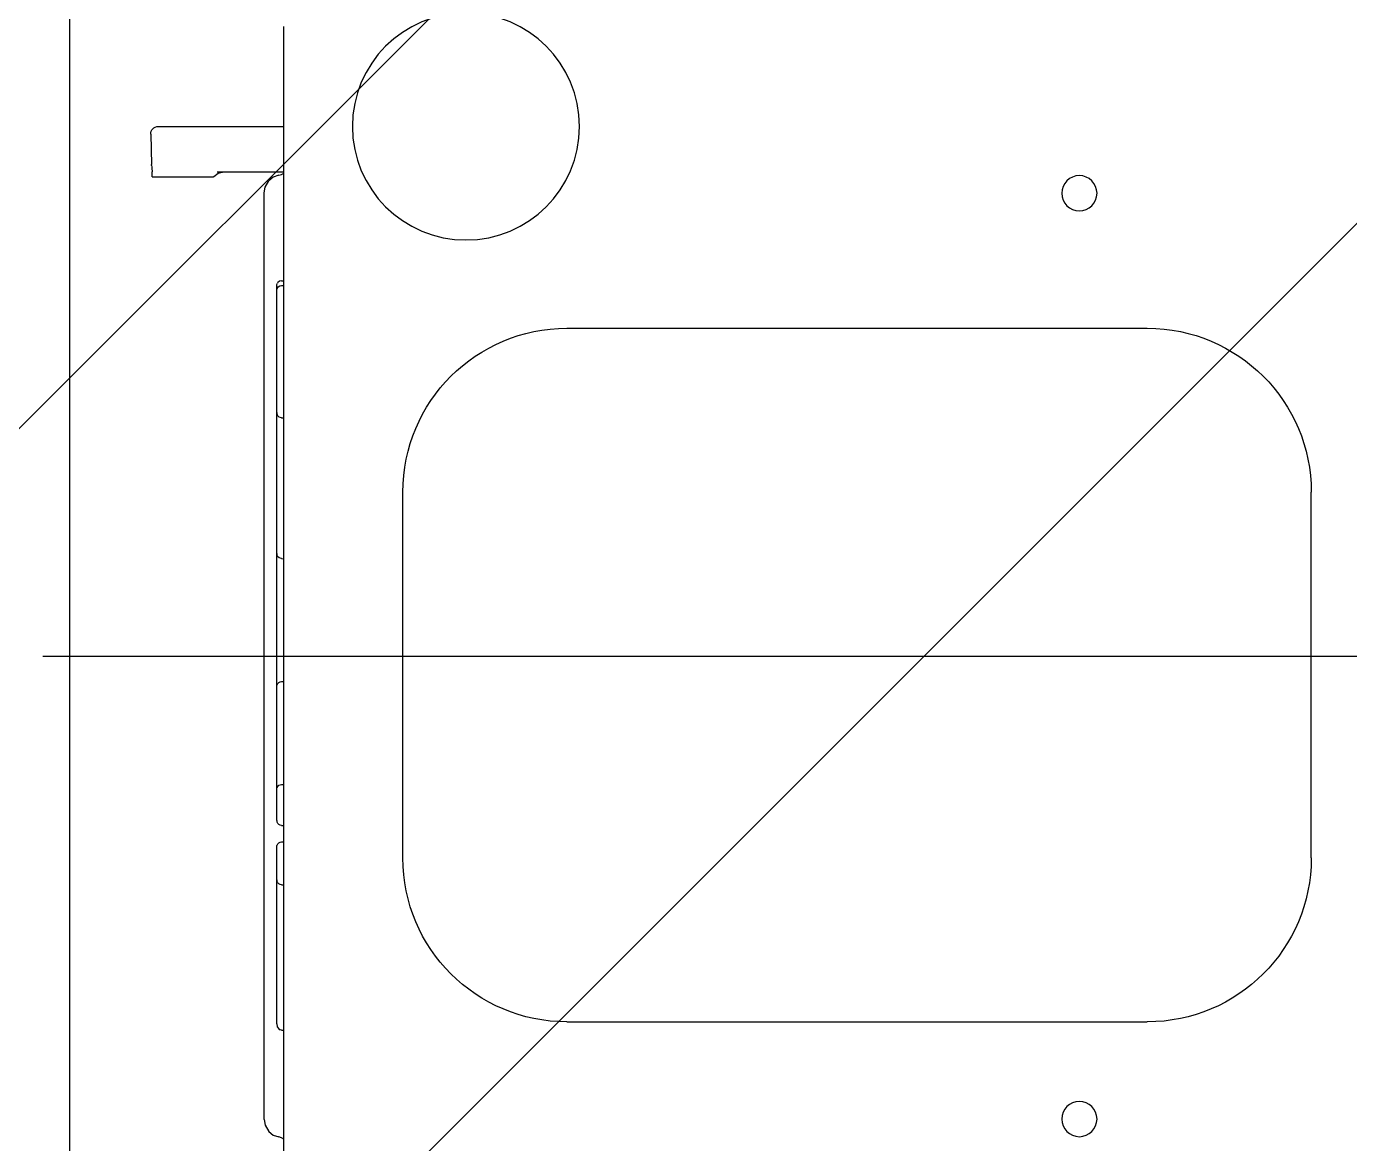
# Model space of a CAD drawing. Header units: millimetres. Extents: x 1084702 to 1166801, y 36632 to 124519.
# Drawn here: x 1102164 to 1102688, y 45350 to 45793 of the extents above; entities that cross this region are included whole.
import ezdxf

# ---------------------------------------------------------------- set-up
doc = ezdxf.new("R2010")
doc.units = ezdxf.units.MM
doc.header["$LTSCALE"] = 250
doc.linetypes.add('CENTER', pattern=[3, 2.5, -0.25, 0, -0.25])
doc.layers.get('0').update_dxf_attribs({"color": 255})
doc.layers.add('%posline', color=240, linetype='Continuous')
doc.layers.add('%symbol', color=1, linetype='Continuous')
doc.styles.add('ROMANS', font='ROMANS.shx', dxfattribs={"height": 100})
doc.dimstyles.new('dott', dxfattribs={"dimscale": 100, "dimtxt": 150, "dimasz": 0.01, "dimexe": 0.5, "dimexo": 1, "dimgap": 1, "dimtad": 1, "dimdsep": 46, "dimtxsty": 'ROMANS', "dimcen": 1.5, "dimclrd": 1, "dimclre": 1, "dimclrt": 2, "dimazin": 2, "dimtfac": 1, "dimtmove": 2, "dimatfit": 3, "dimldrblk": 'DOT', "dimfxl": 1, "dimtvp": 100, "dimtolj": 1, "dimarcsym": 0})

# ---------------------------------------------------------------- blocks, each defined once
blk = doc.blocks.new('_Dot')
at = {"color": 0, "linetype": 'ByBlock', "lineweight": -2}
blk.add_line((-0.5, 0), (-1, 0), dxfattribs=at)
at = {"color": 0, "linetype": 'ByBlock', "const_width": 0.5}
blk.add_lwpolyline([(-0.25, 0, 1), (0.25, 0, 1)], format="xyb", close=True, dxfattribs=at)
blk = doc.blocks.new('GENERATOR-BORDE')
for p, q in [((-2660.61, -390.39), (-2660.61, 389.61)), ((-2575.7, 249.67), (-2575.7, 0)), ((-2583.56, 183.75), (-2583.56, 180.76)), ((-2583.56, 180.76), (-2583.56, -180.76)), ((-2576.6, 148.25), (-2575.7, 148.27)), ((-2578.56, 145.82), (-2578.56, 128.73)), ((-2463.56, 145), (-2233.56, 145)), ((-2578.56, 128.73), (-2578.56, 106.14)), ((-2578.56, 106.14), (-2578.56, 94.44)), ((-2578.56, 94.44), (-2578.56, 88.66)), ((-2578.56, 88.66), (-2578.45, 89.22)), ((-2576.6, 90.66), (-2575.7, 90.68)), ((-2578.56, 88.66), (-2578.56, 75.67)), ((-2528.56, 80), (-2528.56, -65)), ((-2168.56, 80), (-2168.56, -65)), ((-2578.56, 75.67), (-2578.46, 75.12)), ((-2576.6, 73.67), (-2575.7, 73.66)), ((-2578.56, 65.15), (-2578.45, 65.7)), ((-2578.56, 65.15), (-2578.56, 52.86)), ((-2576.6, 67.15), (-2575.7, 67.17)), ((-2578.56, 52.86), (-2578.56, 47.46)), ((-2578.56, 52.86), (-2578.45, 52.3)), ((-2578.56, 47.46), (-2578.56, 30.44)), ((-2576.6, 50.86), (-2575.7, 50.84)), ((-2578.56, 30.44), (-2578.56, 12.06)), ((-2578.56, 12.06), (-2578.56, 6.29)), ((-2578.56, 12.06), (-2578.45, 11.51)), ((-2578.56, 6.29), (-2578.56, -5.75)), ((-2576.6, 10.06), (-2575.7, 10.05)), ((-2575.7, 0), (-2575.7, -249.67)), ((-2578.56, -5.75), (-2578.56, -28.2)), ((-2578.56, -28.2), (-2578.56, -38.51)), ((-2578.56, -38.51), (-2578.56, -40.75)), ((-2578.56, -40.75), (-2578.45, -40.1)), ((-2578.56, -40.75), (-2578.56, -92.24)), ((-2578.45, -40.1), (-2578.41, -39.99)), ((-2576.6, -38.66), (-2575.7, -38.64)), ((-2578.56, -92.24), (-2578.56, -96.6)), ((-2578.56, -96.6), (-2578.46, -96.02)), ((-2578.56, -96.6), (-2578.56, -144.99)), ((-2578.46, -96.02), (-2578.41, -95.85)), ((-2576.6, -94.55), (-2575.7, -94.54)), ((-2463.56, -130), (-2233.56, -130)), ((-2578.56, -144.99), (-2578.56, -146.83)), ((-2578.56, -146.83), (-2578.46, -147.4)), ((-2578.46, -147.4), (-2578.3, -147.84)), ((-2576.6, -146.99), (-2575.7, -147.01)), ((-2576.6, -148.85), (-2575.7, -148.87)), ((-2583.56, -180.76), (-2583.56, -183.75)), ((-2628.07, -193.5), (-2627.92, -192.08)), ((-2627.95, -190), (-2627.92, -191.92)), ((-2627.95, -190), (-2616.11, -190)), ((-2627.92, -191.92), (-2627.92, -192.08)), ((-2616.11, -190), (-2610.85, -190)), ((-2610.85, -190), (-2609.04, -190)), ((-2609.04, -190), (-2605.48, -190)), ((-2605.48, -190), (-2603.63, -190)), ((-2603.63, -190), (-2603.59, -190)), ((-2603.63, -190), (-2603.49, -190.19)), ((-2603.59, -190), (-2603.49, -190.19)), ((-2603.49, -190.19), (-2601.8, -191.53)), ((-2602.13, -192), (-2580.18, -192)), ((-2601.8, -191.53), (-2599.46, -192)), ((-2580.18, -192), (-2575.7, -192)), ((-2628.5, -206.92), (-2628.18, -194.92)), ((-2625.5, -210), (-2616.5, -210)), ((-2616.5, -210), (-2580.49, -210)), ((-2580.49, -210), (-2575.7, -210))]:
    blk.add_line(p, q)
at = {"linetype": 'CENTER'}
blk.add_line((-2671.23, 0), (68.87, 0), dxfattribs=at)
for points in [[(-2581.73, 188.47), (-2579.91, 189.88), (-2577.73, 190.64)], [(-2575.68, 191.48), (-2576.66, 190.94), (-2577.73, 190.64)], [(-2583.56, 183.75), (-2583.18, 185.97), (-2581.73, 188.47)], [(-2578.56, 145.82), (-2578.33, 146.96), (-2577.72, 147.81), (-2577.22, 148.11)], [(-2576.6, 148.25), (-2577.22, 148.11)], [(-2576.6, -38.66), (-2577.53, -38.92), (-2578.22, -39.57), (-2578.43, -39.98)], [(-2576.6, -94.55), (-2577.53, -94.8), (-2578.22, -95.43), (-2578.43, -95.85)], [(-2576.6, -148.85), (-2577.42, -148.66), (-2578.07, -148.17), (-2578.3, -147.84)], [(-2583.56, -183.75), (-2583.18, -185.97), (-2581.73, -188.47)], [(-2577.73, -190.64), (-2579.91, -189.88), (-2581.73, -188.47)], [(-2577.73, -190.64), (-2576.66, -190.94), (-2575.68, -191.48)]]:
    blk.add_lwpolyline(points)
for centre, radius in [((-2260.48, 183.52), 7), ((-2503.56, -210), 45), ((-2260.48, -183.52), 7)]:
    blk.add_circle(centre, radius)
for centre, radius, start, end in [((-2463.56, 80), 65, 90, 180), ((-2233.56, 80), 65, 0, 90), ((-2576.56, 88.66), 2, 91.0027, 158.5176), ((-2576.56, 75.67), 2, 201.5327, 268.9999), ((-2576.57, 65.15), 2, 90.9807, 158.5626), ((-2576.56, 52.86), 2, 201.4454, 269), ((-2576.56, 12.06), 2, 201.464, 269.0001), ((-2463.56, -65), 65, 180, 270), ((-2233.56, -65), 65, 270, 0), ((-2576.56, -144.99), 2, 180.0025, 269.0053), ((-2633.06, -193.63), 4.99, 350.1258, 1.5181), ((-2625.19, -195), 3, 170.121, 178.5006), ((-2625.5, -207), 3, 178.5, 270)]:
    blk.add_arc(centre, radius, start, end)
blk = doc.blocks.new('BL_1-deck_B4_2')
at = {"xscale": -1, "rotation": 180}
blk.add_blockref('GENERATOR-BORDE', (87078.4, 13794.84), dxfattribs=at)

msp = doc.modelspace()

# ---------------------------------------------------------------- hatches: boundary and pattern name
at = {"layer": '%symbol', "true_color": 0x939598}
h = msp.add_hatch(dxfattribs=at)
h.set_pattern_fill('ANSI31', color=252, scale=100)
h.paths.add_polyline_path([(1097892.6, 52632.31), (1097892.6, 43032.31), (1109392.6, 43032.31), (1109392.6, 52632.31)])

# ---------------------------------------------------------------- block references
msp.add_blockref('BL_1-deck_B4_2', (1017763.01, 31748.48))

# ---------------------------------------------------------------- leaders
at = {"layer": '%posline', "linetype": 'ByBlock'}
msp.add_leader([(1106280.81, 47363.31), (1101490.53, 42238.05)], dimstyle='dott', override={"dimasz": 2, "dimgap": 1, "dimtad": 0, "dimclrd": 256}, dxfattribs=at)

doc.saveas('drawing.dxf')
